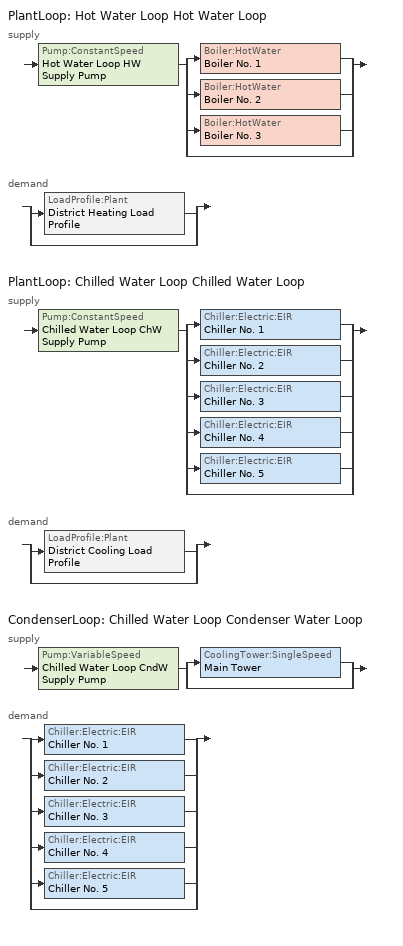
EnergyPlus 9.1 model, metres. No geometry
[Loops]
PlantLoop 'Hot Water Loop Hot Water Loop'
 supply: Pump:ConstantSpeed 'Hot Water Loop HW Supply Pump' > split
  | Boiler:HotWater 'Boiler No. 1'
  | Boiler:HotWater 'Boiler No. 2'
  | Boiler:HotWater 'Boiler No. 3'
  | bypass
 demand: split
  | LoadProfile:Plant 'District Heating Load Profile'
  | bypass
PlantLoop 'Chilled Water Loop Chilled Water Loop'
 supply: Pump:ConstantSpeed 'Chilled Water Loop ChW Supply Pump' > split
  | Chiller:Electric:EIR 'Chiller No. 1'
  | Chiller:Electric:EIR 'Chiller No. 2'
  | Chiller:Electric:EIR 'Chiller No. 3'
  | Chiller:Electric:EIR 'Chiller No. 4'
  | Chiller:Electric:EIR 'Chiller No. 5'
  | bypass
 demand: split
  | LoadProfile:Plant 'District Cooling Load Profile'
  | bypass
CondenserLoop 'Chilled Water Loop Condenser Water Loop'
 supply: Pump:VariableSpeed 'Chilled Water Loop CndW Supply Pump' > split
  | CoolingTower:SingleSpeed 'Main Tower'
  | bypass
 demand: split
  | Chiller:Electric:EIR 'Chiller No. 1'
  | Chiller:Electric:EIR 'Chiller No. 2'
  | Chiller:Electric:EIR 'Chiller No. 3'
  | Chiller:Electric:EIR 'Chiller No. 4'
  | Chiller:Electric:EIR 'Chiller No. 5'
  | bypass
[Building]
-LargeOffice-ASHRAE 169-2006-2A created: 2019-06-18 16:12:49 -0700: North Axis {deg}=0; Terrain=City; Loads Convergence Tolerance Value=0.04; Temperature Convergence Tolerance Value {deltaC}=0.2; Solar Distribution=FullInteriorAndExterior; Maximum Number of Warmup Days=25; Minimum Number of Warmup Days=6
[Site:Location]
Houston Bush Intercontinental_TX_USA: Latitude {deg}=30; Longitude {deg}=-95.37; Time Zone {hr}=-6; Elevation {m}=29
[Site:GroundTemperature:BuildingSurface]
19.527, 19.502, 19.536, 19.598, 20.002, 21.64, 22.225, 22.375, 21.449, 20.121, 19.802, 19.633
[Site:WaterMainsTemperature]
Calculation Method=Correlation; Annual Average Outdoor Air Temperature {C}=20.3167; Maximum Difference In Monthly Average Outdoor Air Temperatures {deltaC}=17.8
[SizingPeriod:DesignDay] Day of Month=21; Dry-Bulb Temperature Range Modifier Type=DefaultMultipliers; Humidity Condition Type=Wetbulb; Barometric Pressure {Pa}=100977; Rain Indicator=No; Snow Indicator=No; Daylight Saving Time Indicator=No
Name | Month | Day Type | Maximum Dry-Bulb Temperature {C} | Daily Dry-Bulb Temperature Range {deltaC} | Wetbulb or DewPoint at Maximum Dry-Bulb {C} | Wind Speed {m/s} | Wind Direction {deg} | Solar Model Indicator | ASHRAE Clear Sky Optical Depth for Beam Irradiance (taub) | ASHRAE Clear Sky Optical Depth for Diffuse Irradiance (taud) | Sky Clearness
Houston Bush Intercontinental Ann Clg .4% Condns DB=>MWB | 7 | SummerDesignDay | 36 | 10.1 | 24.8 | 3.5 | 170 | ASHRAETau | 0.499 | 1.97
Houston Bush Intercontinental Ann Htg 99.6% Condns DB | 1 | WinterDesignDay | -1.6 | 0 | -1.6 | 2.8 | 0 | ASHRAEClearSky |  |  | 0
[LoadProfile:Plant] Peak Flow Rate {m3/s}=0.001; Flow Rate Fraction Schedule=HVACTemplate-Always 1
Name | Load Schedule Name (From CSV)
District Heating Load Profile | Heating Load Profile Schedule
District Cooling Load Profile | Cooling Load Profile Schedule
[Sizing:Plant]
Name | Loop Type | Design Loop Exit Temperature | Loop Design Temperature Difference
Hot Water Loop Hot Water Loop | Heating | 82 | 11
Chilled Water Loop Chilled Water Loop | Cooling | 7.22 | 6.67
Chilled Water Loop Condenser Water Loop | Condenser | 29.4 | 5.6
[Pump:VariableSpeed]
Chilled Water Loop CndW Supply Pump: Design Maximum Flow Rate=autosize; Design Pump Head=179352; Design Power Consumption=autosize; Motor Efficiency=0.9; Fraction of Motor Inefficiencies to Fluid Stream=0; Coefficient 1 of the Part Load Performance Curve=0; Coefficient 2 of the Part Load Performance Curve=0; Coefficient 3 of the Part Load Performance Curve=1; Coefficient 4 of the Part Load Performance Curve=0; Design Minimum Flow Rate=0; Pump Control Type=INTERMITTENT
[Pump:ConstantSpeed] Design Flow Rate=autosize; Design Pump Head=179352; Design Power Consumption=autosize; Motor Efficiency=0.9; Fraction of Motor Inefficiencies to Fluid Stream=0; Pump Control Type=INTERMITTENT
Hot Water Loop HW Supply Pump; Chilled Water Loop ChW Supply Pump
[Boiler:HotWater] Fuel Type=NaturalGas; Nominal Capacity=autosize; Nominal Thermal Efficiency=0.8; Efficiency Curve Temperature Evaluation Variable=LeavingBoiler; Design Water Flow Rate=autosize; Minimum Part Load Ratio=0; Maximum Part Load Ratio=1.1; Optimum Part Load Ratio=1; Water Outlet Upper Temperature Limit=100; Boiler Flow Mode=ConstantFlow; Parasitic Electric Load=0; Sizing Factor=1
Name | Normalized Boiler Efficiency Curve
Boiler No. 1 | Boiler No. 1 Efficiency Curve
Boiler No. 2 | Boiler No. 2 Efficiency Curve
Boiler No. 3 | Boiler No. 3 Efficiency Curve
[Chiller:Electric:EIR] Reference Capacity=autosize; Reference COP=3.2; Reference Leaving Chilled Water Temperature=6.67; Reference Entering Condenser Fluid Temperature=29.4; Reference Chilled Water Flow Rate=autosize; Reference Condenser Fluid Flow Rate=autosize; Minimum Part Load Ratio=0; Maximum Part Load Ratio=1; Optimum Part Load Ratio=1; Minimum Unloading Ratio=0.25; Condenser Type=WaterCooled; Fraction of Compressor Electric Consumption Rejected by Condenser=1; Leaving Chilled Water Lower Temperature Limit=5; Chiller Flow Mode=ConstantFlow; Design Heat Recovery Water Flow Rate=0; Sizing Factor=1
Name | Cooling Capacity Function of Temperature Curve | Electric Input to Cooling Output Ratio Function of Temperature Curve | Electric Input to Cooling Output Ratio Function of Part Load Ratio Curve
Chiller No. 1 | Chiller No. 1 RecipCapFT | Chiller No. 1 RecipEIRFT | Chiller No. 1 RecipEIRFPLR
Chiller No. 2 | Chiller No. 2 RecipCapFT | Chiller No. 2 RecipEIRFT | Chiller No. 2 RecipEIRFPLR
Chiller No. 3 | Chiller No. 3 RecipCapFT | Chiller No. 3 RecipEIRFT | Chiller No. 3 RecipEIRFPLR
Chiller No. 4 | Chiller No. 4 RecipCapFT | Chiller No. 4 RecipEIRFT | Chiller No. 4 RecipEIRFPLR
Chiller No. 5 | Chiller No. 5 RecipCapFT | Chiller No. 5 RecipEIRFT | Chiller No. 5 RecipEIRFPLR
[CoolingTower:SingleSpeed]
Main Tower: Design Water Flow Rate=autosize; Design Air Flow Rate=autosize; Design Fan Power=autosize; Design UFactor Times Area Value=autosize; Free Convection Air Flow Rate=autocalculate; Free Convection UFactor Times Area Value=autocalculate; Performance Input Method=UFactorTimesAreaAndDesignWaterFlowRate; Free Convection Capacity=autocalculate; Evaporation Loss Mode=SaturatedExit; Drift Loss Percent=0.008; Blowdown Calculation Mode=ConcentrationRatio; Blowdown Concentration Ratio=3; Capacity Control=FanCycling; Sizing Factor=1
[PlantLoop] Fluid Type=Water; Maximum Loop Flow Rate=autosize; Minimum Loop Flow Rate=0; Plant Loop Volume=autosize; Load Distribution Scheme=SequentialLoad; Plant Loop Demand Calculation Scheme=SingleSetpoint
Name | Plant Equipment Operation Scheme | Maximum Loop Temperature | Minimum Loop Temperature | Common Pipe Simulation
Hot Water Loop Hot Water Loop | Hot Water Loop Operation | 100 | 10
Chilled Water Loop Chilled Water Loop | Chilled Water Loop Chiller Operation | 98 | 1 | None
[CondenserLoop]
Chilled Water Loop Condenser Water Loop: Fluid Type=Water; Condenser Equipment Operation Scheme=Chilled Water Loop Condenser Operation; Maximum Loop Temperature=80; Minimum Loop Temperature=5; Maximum Loop Flow Rate=autosize; Minimum Loop Flow Rate=0; Condenser Loop Volume=autosize; Load Distribution Scheme=SequentialLoad
[PlantEquipmentList]
Hot Water Loop All Equipment: Boiler No. 1, Boiler No. 3, Boiler No. 2
Chilled Water Loop All Chillers: Chiller No. 1, Chiller No. 2, Chiller No. 3, Chiller No. 4, Chiller No. 5
[CondenserEquipmentList]
Chilled Water Loop All Condensers: Main Tower
[PlantEquipmentOperation:CoolingLoad] Load Range 1 Lower Limit=0; Load Range 1 Upper Limit=1000000000000000
Name | Range 1 Equipment List
Chilled Water Loop Chiller Operation All Hours | Chilled Water Loop All Chillers
Chilled Water Loop Condenser Operation All Hours | Chilled Water Loop All Condensers
[PlantEquipmentOperation:HeatingLoad]
Hot Water Loop Operation All Hours: Load Range 1 Lower Limit=0; Load Range 1 Upper Limit=1000000000000000; Range 1 Equipment List=Hot Water Loop All Equipment
[PlantEquipmentOperationSchemes] Control Scheme 1 Schedule=HVACTemplate-Always 1
Name | Control Scheme 1
Hot Water Loop Operation | Hot Water Loop Operation All Hours
Chilled Water Loop Chiller Operation | Chilled Water Loop Chiller Operation All Hours
[CondenserEquipmentOperationSchemes]
Chilled Water Loop Condenser Operation: Control Scheme 1=Chilled Water Loop Condenser Operation All Hours; Control Scheme 1 Schedule=HVACTemplate-Always 1
[SetpointManager:Scheduled]
Chilled Water Loop CndW Temp Manager: Control Variable=Temperature; Schedule=HVACTemplate-Always 29.4; Setpoint Node or NodeList=Chilled Water Loop CndW Supply Setpoint Nodes
[SetpointManager:OutdoorAirReset] Control Variable=Temperature
Name | Setpoint at Outdoor Low Temperature | Outdoor Low Temperature | Setpoint at Outdoor High Temperature | Outdoor High Temperature | Setpoint Node or NodeList
Hot Water Loop HW Temp Manager | 82.2 | -6.7 | 65.6 | 10 | Hot Water Loop HW Supply Setpoint Nodes
Chilled Water Loop ChW Temp Manager | 12.2 | 15.6 | 6.7 | 26.7 | Chilled Water Loop ChW Supply Setpoint Nodes
[Schedule:File] File=sample_loadprofile.csv; Rows to Skip at Top=1; Column Separator=Comma; Interpolate to Timestep=No
Name | Column Number
Heating Load Profile Schedule | 4
Cooling Load Profile Schedule | 3
[Schedule:Compact]
HVACTemplate-Always 1: Through: 12/31, For: AllDays, Until: 24:00, 1
HVACTemplate-Always 29.4: Through: 12/31, For: AllDays, Until: 24:00, 29.4
[Curve:Quadratic] Minimum Value of x=0; Maximum Value of x=1
Name | Coefficient1 Constant | Coefficient2 x | Coefficient3 x2
Boiler No. 1 Efficiency Curve; Boiler No. 2 Efficiency Curve; Boiler No. 3 Efficiency Curve | 0.97 | 0.0633 | -0.0333
Chiller No. 1 RecipEIRFPLR; Chiller No. 2 RecipEIRFPLR; Chiller No. 3 RecipEIRFPLR; Chiller No. 4 RecipEIRFPLR; Chiller No. 5 RecipEIRFPLR | 0.088065 | 1.137742 | -0.225806
[Curve:Biquadratic] Minimum Value of x=5; Maximum Value of x=10; Minimum Value of y=24; Maximum Value of y=35
Name | Coefficient1 Constant | Coefficient2 x | Coefficient3 x2 | Coefficient4 y | Coefficient5 y2 | Coefficient6 xy
Chiller No. 1 RecipCapFT; Chiller No. 2 RecipCapFT; Chiller No. 3 RecipCapFT; Chiller No. 4 RecipCapFT; Chiller No. 5 RecipCapFT | 0.507883 | 0.145228 | -0.00625644 | -0.0011178 | -0.0001296 | -0.00028188
Chiller No. 1 RecipEIRFT; Chiller No. 2 RecipEIRFT; Chiller No. 3 RecipEIRFT; Chiller No. 4 RecipEIRFT; Chiller No. 5 RecipEIRFT | 1.03076 | -0.103536 | 0.00710208 | 0.0093186 | 0.00031752 | -0.00104328
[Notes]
High level information
